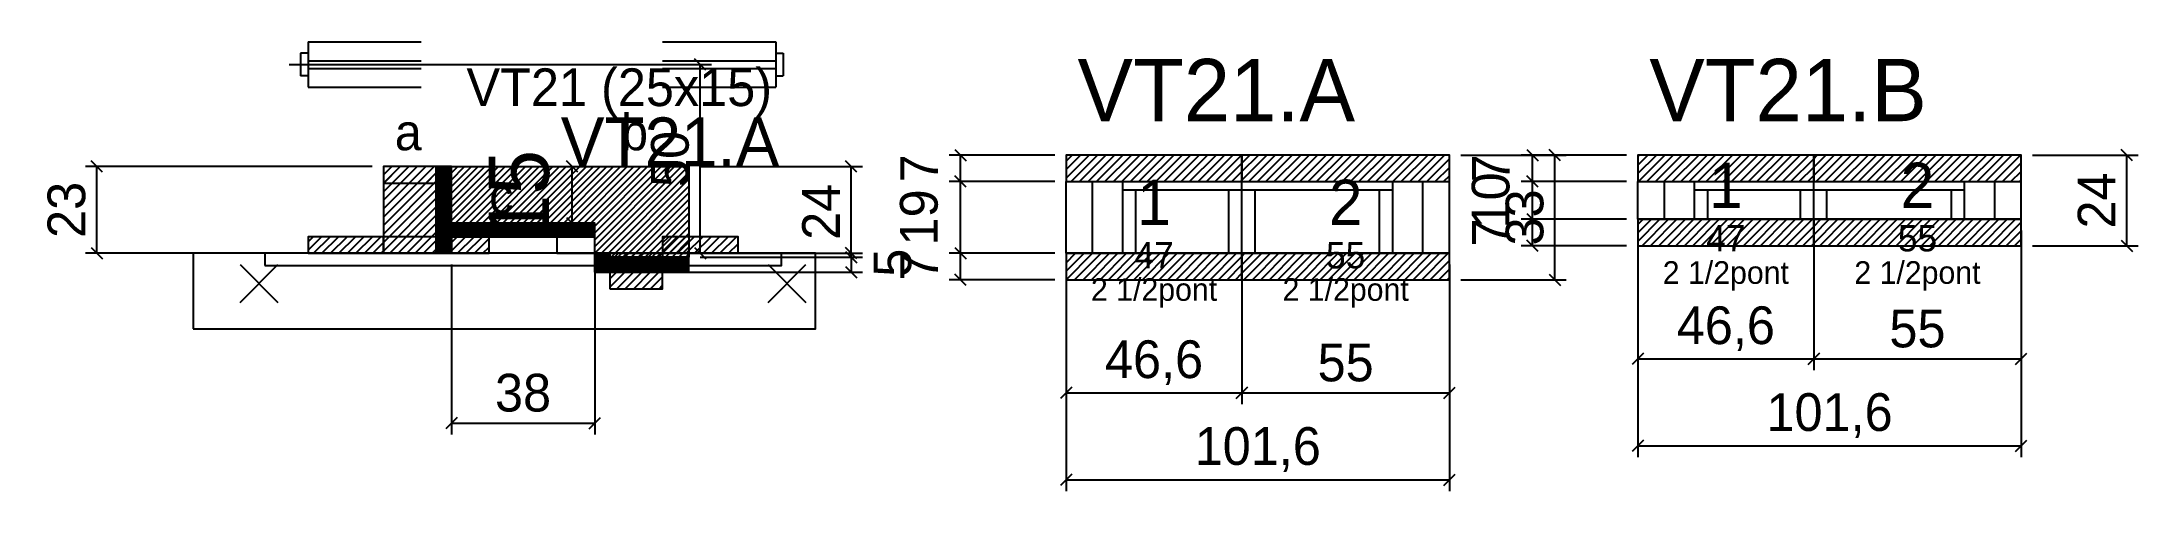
# Model space of a CAD drawing. Extents: x -69 to 487, y -82 to 37.
import ezdxf
from ezdxf.enums import TextEntityAlignment as Align

# ---------------------------------------------------------------- set-up
doc = ezdxf.new("R2010")
doc.units = 0
for name, color, linetype in [('5', 5, 'Continuous'), ('barrote', 126, 'Continuous'), ('CONCRETO', 251, 'Continuous'), ('COTA', 241, 'Continuous'), ('Cota Seção (2x)', 241, 'Continuous'), ('detalhes', 7, 'Continuous'), ('Hachura', 251, 'Continuous'), ('Madeira', 126, 'Continuous'), ('NOMENCLATURA', 7, 'Continuous'), ('Painéis', 200, 'Continuous'), ('presilha', 224, 'Continuous'), ('SARR_2.2x7', 40, 'Continuous'), ('SARR_3.5x7', 81, 'Continuous'), ('SCO-___-LAJ', 224, 'Continuous'), ('TENSOR', 224, 'Continuous'), ('texto', 7, 'Continuous'), ('Texto Seção', 7, 'Continuous')]:
    doc.layers.add(name, color=color, linetype=linetype)
doc.dimstyles.new('PAINEL', dxfattribs={"dimtxt": 10, "dimasz": 3, "dimexe": 3, "dimexo": 3, "dimgap": 3, "dimtad": 1, "dimblk": 'OBLIQUE', "dimblk1": 'OBLIQUE', "dimcen": 2.5, "dimclrd": 4, "dimclre": 4, "dimclrt": 240, "dimazin": 3, "dimtfac": 1, "dimtmove": 0, "dimatfit": 3})
doc.dimstyles.new('SECAO2X', dxfattribs={"dimtxt": 16, "dimasz": 3, "dimexe": 3, "dimexo": 3, "dimgap": 3, "dimtad": 1, "dimblk": 'OBLIQUE', "dimblk1": 'OBLIQUE', "dimcen": 2.5, "dimclrd": 4, "dimclre": 4, "dimclrt": 240, "dimazin": 3, "dimtfac": 1, "dimtmove": 0, "dimatfit": 3})

# ---------------------------------------------------------------- blocks, each defined once
blk = doc.blocks.new('_OBLIQUE')
at = {"color": 0, "linetype": 'BYBLOCK'}
blk.add_line((-0.5, -0.5), (0.5, 0.5), dxfattribs=at)

msp = doc.modelspace()

# ---------------------------------------------------------------- hatches: boundary and pattern name
at = {"layer": 'COTA'}
h = msp.add_hatch(dxfattribs=at)
h.set_pattern_fill('ANSI31', scale=0.5)
h.paths.add_polyline_path([(203, 0), (249.6, 0), (249.6, 7), (203, 7)])
h = msp.add_hatch(dxfattribs=at)
h.set_pattern_fill('ANSI31', scale=0.5)
h.paths.add_polyline_path([(249.6, 0), (304.6, 0), (304.6, 7), (249.6, 7)])
h = msp.add_hatch(dxfattribs=at)
h.set_pattern_fill('ANSI31', scale=0.5)
h.paths.add_polyline_path([(354.6, 0), (401.2, 0), (401.2, 7), (354.6, 7)])
h = msp.add_hatch(dxfattribs=at)
h.set_pattern_fill('ANSI31', scale=0.5)
h.paths.add_polyline_path([(401.2, 0), (456.2, 0), (456.2, 7), (401.2, 7)])
h = msp.add_hatch(dxfattribs=at)
h.set_pattern_fill('ANSI31', scale=0.4)
h.paths.add_polyline_path([(40, -11), (40, 4), (103, 4), (103, -20), (78, -20), (78, -11)])
h = msp.add_hatch(dxfattribs=at)
h.set_pattern_fill('ANSI31', scale=0.5)
h.paths.add_polyline_path([(354.6, -17), (401.2, -17), (401.2, -10), (354.6, -10)])
h = msp.add_hatch(dxfattribs=at)
h.set_pattern_fill('ANSI31', scale=0.5)
h.paths.add_polyline_path([(401.2, -17), (456.2, -17), (456.2, -10), (401.2, -10)])
h = msp.add_hatch(dxfattribs=at)
h.set_pattern_fill('ANSI31', scale=0.5)
h.paths.add_polyline_path([(203, -26), (249.6, -26), (249.6, -19), (203, -19)])
h = msp.add_hatch(dxfattribs=at)
h.set_pattern_fill('ANSI31', scale=0.5)
h.paths.add_polyline_path([(249.6, -26), (304.6, -26), (304.6, -19), (249.6, -19)])
at = {"layer": 'Hachura'}
h = msp.add_hatch(dxfattribs=at)
h.set_pattern_fill('ANSI31', scale=0.5)
h.paths.add_polyline_path([(22, -19), (36, -19), (36, 4), (22, 4)])
h = msp.add_hatch(dxfattribs=at)
h.set_pattern_fill('ANSI31', scale=0.5)
h.paths.add_polyline_path([(22, -0.4), (36, -0.4), (36, 4), (22, 4)])
h = msp.add_hatch(dxfattribs=at)
h.set_pattern_fill('SOLID')
h.paths.add_polyline_path([(36, -19), (40, -19), (40, 4), (36, 4)])
h = msp.add_hatch(dxfattribs=at)
h.set_pattern_fill('SOLID')
h.paths.add_polyline_path([(40, -14.6), (78, -14.6), (78, -11), (40, -11)])
h = msp.add_hatch(dxfattribs=at)
h.set_pattern_fill('ANSI31', scale=0.5)
h.paths.add_polyline_path([(2, -19), (22, -19), (22, -14.6), (2, -14.6)])
h = msp.add_hatch(dxfattribs=at)
h.set_pattern_fill('ANSI31', scale=0.5)
h.paths.add_polyline_path([(40, -19), (50, -19), (50, -14.6), (40, -14.6)])
h = msp.add_hatch(dxfattribs=at)
h.set_pattern_fill('ANSI31', scale=0.5)
h.paths.add_polyline_path([(96, -19), (116, -19), (116, -14.6), (96, -14.6)])
h = msp.add_hatch(dxfattribs=at)
h.set_pattern_fill('SOLID')
h.paths.add_polyline_path([(78, -19), (82, -19), (82, -24), (78, -24)])
h = msp.add_hatch(dxfattribs=at)
h.set_pattern_fill('SOLID')
h.paths.add_polyline_path([(78, -24), (103, -24), (103, -20), (78, -20)])
h = msp.add_hatch(dxfattribs=at)
h.set_pattern_fill('ANSI31', scale=0.5)
h.paths.add_polyline_path([(82, -19), (96, -19), (96, -24), (82, -24)])
h = msp.add_hatch(dxfattribs=at)
h.set_pattern_fill('ANSI31', scale=0.5)
h.paths.add_polyline_path([(82, -28.4), (96, -28.4), (96, -24), (82, -24)])

# ---------------------------------------------------------------- linework, layer by layer
for p, q in [((0, 34), (0, 28)), ((2, 34), (0, 34)), ((2, 37), (32, 37)), ((2, 37), (2, 25)), ((96, 37), (126, 37)), ((126, 37), (126, 25)), ((126, 34), (128, 34)), ((128, 34), (128, 28)), ((2, 28), (0, 28)), ((2, 32), (32, 32)), ((2, 30), (32, 30)), ((96, 32), (126, 32)), ((96, 30), (126, 30)), ((126, 28), (128, 28)), ((2, 25), (32, 25)), ((96, 25), (126, 25))]:
    msp.add_line(p, q)
at = {"layer": 'barrote'}
msp.add_lwpolyline([(-28.5, -39), (136.5, -39), (136.5, -19), (-28.5, -19)], close=True, dxfattribs=at)
at = {"layer": 'CONCRETO'}
msp.add_lwpolyline([(40, -11), (40, 4), (103, 4), (103, -20), (78, -20), (78, -11)], close=True, dxfattribs=at)
at = {"layer": 'Madeira'}
for points in [[(22, -19), (36, -19), (36, 4), (22, 4)], [(22, -0.4), (36, -0.4), (36, 4), (22, 4)], [(2, -19), (22, -19), (22, -14.6), (2, -14.6)], [(22, -19), (36, -19), (36, -14.6), (22, -14.6)], [(40, -19), (50, -19), (50, -14.6), (40, -14.6)], [(68, -19), (78, -19), (78, -14.6), (68, -14.6)], [(96, -19), (116, -19), (116, -14.6), (96, -14.6)], [(82, -19), (96, -19), (96, -24), (82, -24)], [(82, -28.4), (96, -28.4), (96, -24), (82, -24)]]:
    msp.add_lwpolyline(points, close=True, dxfattribs=at)
at = {"layer": 'Painéis'}
for p, q in [((203, 0), (249.6, 0)), ((203, -19), (203, 0)), ((249.6, -19), (249.6, 0)), ((249.6, -19), (249.6, 0)), ((249.6, 0), (304.6, 0)), ((249.6, -19), (249.6, 0)), ((304.6, -19), (304.6, 0)), ((354.6, 0), (401.2, 0)), ((354.6, -10), (354.6, 0)), ((401.2, -10), (401.2, 0)), ((401.2, -10), (401.2, 0)), ((401.2, 0), (456.2, 0)), ((401.2, -10), (401.2, 0)), ((456.2, -10), (456.2, 0)), ((354.6, -10), (401.2, -10)), ((401.2, -10), (456.2, -10)), ((203, -19), (249.6, -19)), ((249.6, -19), (304.6, -19))]:
    msp.add_line(p, q, dxfattribs=at)
for points in [[(36, -19), (40, -19), (40, 4), (36, 4)], [(40, -14.6), (78, -14.6), (78, -11), (40, -11)], [(78, -19), (82, -19), (82, -24), (78, -24)], [(78, -24), (103, -24), (103, -20), (78, -20)]]:
    msp.add_lwpolyline(points, close=True, dxfattribs=at)
at = {"layer": 'presilha'}
for p, q in [((-16, -32), (-6, -22)), ((-16, -22), (-6, -32)), ((124, -32), (134, -22)), ((124, -22), (134, -32))]:
    msp.add_line(p, q, dxfattribs=at)
at = {"layer": 'SARR_2.2x7'}
for p, q in [((210, -19), (210, 0)), ((297.6, -19), (297.6, 0)), ((361.6, -10), (361.6, 0)), ((449.2, -10), (449.2, 0)), ((218, -2.2), (249.6, -2.2)), ((249.6, -2.2), (289.6, -2.2)), ((369.6, -2.2), (401.2, -2.2)), ((401.2, -2.2), (441.2, -2.2))]:
    msp.add_line(p, q, dxfattribs=at)
at = {"layer": 'SARR_3.5x7'}
for p, q in [((218, -19), (218, 0)), ((249.6, -19), (249.6, 0)), ((249.6, -19), (249.6, 0)), ((289.6, -19), (289.6, 0)), ((369.6, -10), (369.6, 0)), ((401.2, -10), (401.2, 0)), ((401.2, -10), (401.2, 0)), ((441.2, -10), (441.2, 0)), ((221.5, -19), (221.5, -2.2)), ((246.1, -19), (246.1, -2.2)), ((253.1, -19), (253.1, -2.2)), ((286.1, -19), (286.1, -2.2)), ((373.1, -10), (373.1, -2.2)), ((397.7, -10), (397.7, -2.2)), ((404.7, -10), (404.7, -2.2)), ((437.7, -10), (437.7, -2.2)), ((369.6, -10), (373.1, -10)), ((397.7, -10), (401.2, -10)), ((401.2, -10), (404.7, -10)), ((437.7, -10), (441.2, -10)), ((218, -19), (221.5, -19)), ((246.1, -19), (249.6, -19)), ((249.6, -19), (253.1, -19)), ((286.1, -19), (289.6, -19))]:
    msp.add_line(p, q, dxfattribs=at)
at = {"layer": 'SCO-___-LAJ'}
for points in [[(203, 0), (249.6, 0), (249.6, 7), (203, 7)], [(249.6, 0), (304.6, 0), (304.6, 7), (249.6, 7)], [(354.6, 0), (401.2, 0), (401.2, 7), (354.6, 7)], [(401.2, 0), (456.2, 0), (456.2, 7), (401.2, 7)], [(354.6, -17), (401.2, -17), (401.2, -10), (354.6, -10)], [(401.2, -17), (456.2, -17), (456.2, -10), (401.2, -10)], [(-9.5, -22.2), (127.5, -22.2), (127.5, -19), (-9.5, -19)], [(203, -26), (249.6, -26), (249.6, -19), (203, -19)], [(249.6, -26), (304.6, -26), (304.6, -19), (249.6, -19)]]:
    msp.add_lwpolyline(points, close=True, dxfattribs=at)
at = {"layer": 'TENSOR'}
msp.add_line((-3, 31), (101, 31), dxfattribs=at)

# ---------------------------------------------------------------- texts
at = {"layer": '5'}
for s, height, p in [('1', 12, (226.3, -5.5)), ('2', 12, (277.1, -5.5)), ('1', 12, (377.9, -1)), ('2', 12, (428.7, -1)), ('47', 7, (226.3, -19.5)), ('55', 7, (277.1, -19.5)), ('47', 7, (377.9, -15)), ('55', 7, (428.7, -15))]:
    msp.add_text(s, height=height, dxfattribs=at).set_placement(p, align=Align.MIDDLE_CENTER)
at = {"layer": 'detalhes'}
for s, p in [('b', (85, 8.3)), ('a', (25, 8.3)), ('c', (50, -8.5))]:
    msp.add_text(s, height=9.6, dxfattribs=at).set_placement(p)
at = {"layer": 'NOMENCLATURA'}
for s, p in [('VT21.A', (206, 16)), ('VT21.B', (357.6, 16))]:
    msp.add_text(s, height=16.5, dxfattribs=at).set_placement(p)
at = {"layer": 'texto', "char_height": 6, "attachment_point": 5}
for insert in [(377.9, -25), (428.7, -25), (226.3, -29.5), (277.1, -29.5)]:
    msp.add_mtext('2 1/2pont', dxfattribs=dict(at, insert=insert))
at = {"layer": 'Texto Seção'}
for s, height, p in [('VT21 (25x15)', 10, (44, 20)), ('VT21.A', 13, (69, 4))]:
    msp.add_text(s, height=height, dxfattribs=at).set_placement(p)

# ---------------------------------------------------------------- dimensions: what is measured, and where the dimension line sits
at = {"layer": 'COTA'}
for base, p1, p2 in [((106, -19), (96, -19), (96, 31)), ((175, 0), (203, 0), (203, 7)), ((332.6, -26), (304.6, -26), (304.6, 7)), ((326.6, 0), (354.6, 0), (354.6, 7)), ((484.2, -17), (456.2, -17), (456.2, 7)), ((-54, -19), (2, -19), (22, 4)), ((146, -20), (103, -20), (103, 4)), ((175, -19), (203, -19), (203, 0)), ((326.6, -10), (354.6, -10), (354.6, 0)), ((326.6, -17), (354.6, -17), (354.6, -10)), ((146, -19), (96, -19), (96, -24)), ((175, -26), (203, -26), (203, -19))]:
    msp.add_linear_dim(base=base, p1=p1, p2=p2, angle=90, dimstyle='PAINEL', dxfattribs=at).render()
for base, p1, p2 in [((354.6, -47), (354.6, -10), (401.2, -10)), ((354.6, -70), (354.6, -10), (456.2, -10)), ((401.2, -47), (401.2, -10), (456.2, -10)), ((40, -64), (40, -19), (78, -19)), ((203, -56), (203, -19), (249.6, -19)), ((203, -79), (203, -19), (304.6, -19)), ((249.6, -56), (249.6, -19), (304.6, -19))]:
    msp.add_linear_dim(base=base, p1=p1, p2=p2, dimstyle='PAINEL', dxfattribs=at).render()
at = {"layer": 'Cota Seção (2x)'}
msp.add_linear_dim(base=(72, -11), p1=(40, -11), p2=(40, 4), angle=90, dimstyle='SECAO2X', dxfattribs=at).render()

doc.saveas('drawing.dxf')
